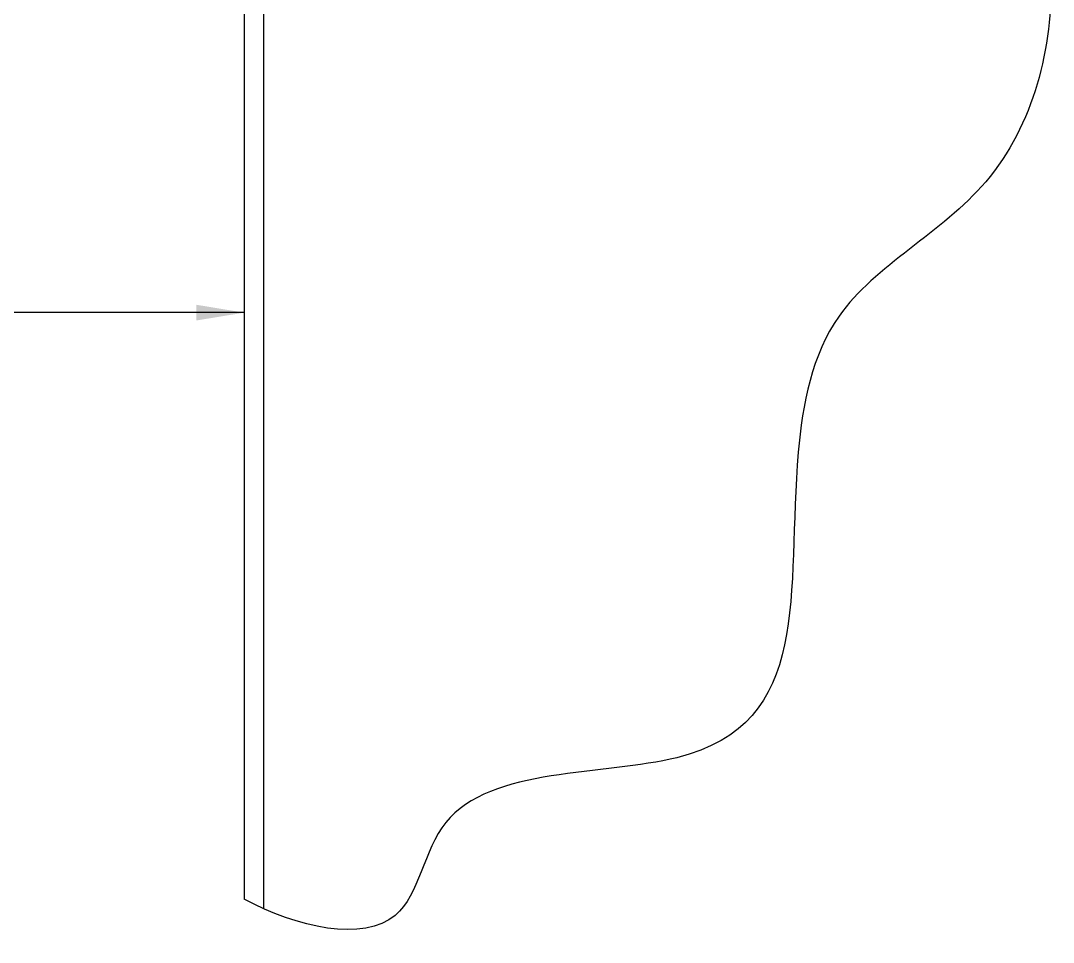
# Model space of a CAD drawing. Header units: metres. Extents: x 0 to 21025, y 0 to 14850.
# Drawn here: x 5391 to 6469, y 10266 to 11227 of the extents above; entities that cross this region are included whole.
import ezdxf

# ---------------------------------------------------------------- set-up
doc = ezdxf.new("R2010")
doc.units = ezdxf.units.M
doc.header["$LTSCALE"] = 25
doc.layers.add('SDM', color=7, linetype='Continuous')
doc.layers.add('SL1', color=8, linetype='Continuous')
doc.styles.add('ROMANS', font='ROMANS.SHX')
doc.dimstyles.new('25___1-25', dxfattribs={"dimscale": 25, "dimtxt": 2.5, "dimasz": 2, "dimexe": 1.5, "dimexo": 1, "dimgap": 0.5, "dimtad": 1, "dimzin": 12, "dimtxsty": 'ROMANS', "dimcen": 0, "dimclrd": 256, "dimclre": 256, "dimclrt": 3, "dimazin": 3, "dimtfac": 1, "dimtmove": 0, "dimatfit": 0, "dimfxl": 1, "dimlwd": -1, "dimlwe": -1, "dimarcsym": 0})

msp = doc.modelspace()

# ---------------------------------------------------------------- linework, layer by layer
at = {"layer": 'SDM'}
msp.add_open_spline([(6342.947, 12072.612), (6370.824, 12008.185), (6425.575, 11881.645), (6279.451, 11724.919), (6391.933, 11517.786), (6497.779, 11315.531), (6429.256, 11042.781), (6228.992, 10945.994), (6179.445, 10677.114), (6234.975, 10423.292), (5819.763, 10452.944), (5801.829, 10254.069), (5679.278, 10281.17), (5624.517, 10310.822), (5624.517, 10310.822), (5624.517, 10310.822), (5624.517, 10310.822)], degree=3, knots=[0, 0, 0, 0, 194.8016966, 382.60436876, 521.24409009, 840.44285447, 1067.48732685, 1275.00950408, 1433.71503451, 1897.58434376, 2137.48786665, 2259.08929892, 2419.64918994, 2419.64918994, 2419.64918994, 2419.64921444, 2419.64921444, 2419.64921444, 2419.64921444], dxfattribs=at)
at = {"layer": 'SL1'}
for p, q in [((5644.517, 12072.612), (5644.517, 10300.935)), ((5624.517, 11877.262), (5624.517, 10310.822))]:
    msp.add_line(p, q, dxfattribs=at)

# ---------------------------------------------------------------- leaders
at = {"layer": 'SDM', "annotation_type": 0, "has_hookline": 1, "hookline_direction": 1, "text_width": 898.81}
msp.add_leader([(5624.517, 10922.684), (5381.75, 10922.684)], dimstyle='25___1-25', override={"dimgap": 0.5, "dimtad": 0}, dxfattribs=at)

doc.saveas('drawing.dxf')
